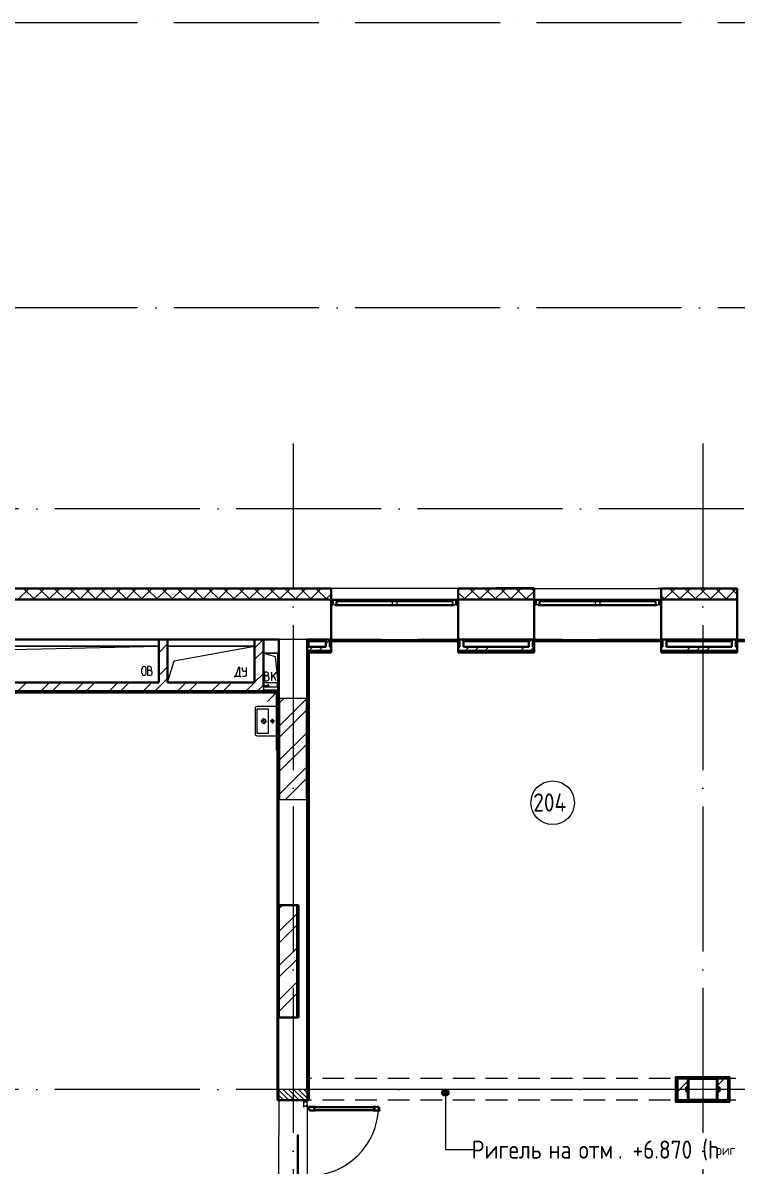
# Model space of a CAD drawing. Header units: millimetres. Extents: x -88595 to 880822, y -1054509 to -148035.
# Drawn here: x 267787 to 277638, y -275309 to -259552 of the extents above; entities that cross this region are included whole.
import ezdxf

# ---------------------------------------------------------------- set-up
doc = ezdxf.new("R2010")
doc.units = ezdxf.units.MM
for name, pattern in [('ADSK_Линия сетки', [25, 20, -2.5, 0, -2.5]), ('ADSK_Сверху', [4.5, 3, -1.5]), ('ADSK_Штриховая_ш2 п1_5', [4.5, 3, -1.5])]:
    doc.linetypes.add(name, pattern=pattern)
for name, color, linetype, lineweight in [('_ Окна', 7, 'Continuous', 30), ('Аннотация', 7, 'Continuous', 20), ('Двери', 7, 'Continuous', 9), ('Линии', 7, 'Continuous', 9), ('Марки помещений', 7, 'Continuous', 20), ('Несущие колонны', 7, 'Continuous', 18), ('Оборудование', 7, 'Continuous', 18), ('Ограждение', 7, 'Continuous', 9), ('Окна', 7, 'Continuous', 9), ('Оси', 7, 'Continuous', 9), ('Перекрытие', 7, 'Continuous', 18), ('Стены внутренние', 7, 'Continuous', 18), ('Стены наружные', 7, 'Continuous', 18), ('Стены штриховка', 7, 'Continuous', 9), ('Узлы', 7, 'Continuous', 18)]:
    doc.layers.add(name, color=color, linetype=linetype, lineweight=lineweight)
doc.layers.add('Двери открывание', color=7, linetype='Continuous', lineweight=9, true_color=0xc0c0c0)
doc.styles.add('GOST Common_2', font='GOST_Common.ttf', dxfattribs={"width": 0.9, "height": 350})
doc.styles.add('GOST Common_4', font='GOST_Common.ttf', dxfattribs={"width": 0.9, "height": 3.5})

# ---------------------------------------------------------------- blocks, each defined once
blk = doc.blocks.new('2 этаж')
at = {"layer": 'Аннотация', "lineweight": 9}
h = blk.add_hatch(color=256, dxfattribs=at)
edge = h.paths.add_edge_path()
edge.add_arc((302948, 653513), 50, 0, 360)
at = {"layer": 'Двери', "lineweight": 18, "true_color": 0xff0000}
h = blk.add_hatch(dxfattribs=at)
h.set_pattern_fill('FP_2', color=1, angle=-90, style=0, pattern_type=2)
h.set_pattern_definition([(315, (300847.5, 652781.506), (35.3553, 35.3553), [])])
h.paths.add_polyline_path([(301043, 651757), (301043, 651907), (300653, 651907), (300653, 651757), (300865, 651757)])
h.paths.add_polyline_path([(301043, 653557), (300653, 653557), (300653, 653407), (301043, 653407)])
at = {"lineweight": 18}
for p, q in [((298998, 659667), (294698, 659667)), ((294830, 659567), (298998, 659667)), ((300318, 659667), (299118, 659667)), ((299207, 659463), (300318, 659667)), ((299118, 659167), (299207, 659463)), ((300438, 659567), (300602, 659522)), ((300638, 659567), (300438, 659567)), ((300602, 659522), (300638, 659167)), ((300638, 659167), (300638, 659567)), ((298764, 659293), (298764, 659355)), ((298822, 659293), (298822, 659355)), ((298872, 659384), (298842, 659384)), ((298842, 659384), (298842, 659264)), ((298875, 659330), (298842, 659330)), ((298842, 659264), (298878, 659264)), ((298895, 659350), (298895, 659360)), ((298905, 659290), (298905, 659300)), ((300096, 659372), (300052, 659252)), ((300115, 659372), (300096, 659372)), ((300115, 659252), (300115, 659372)), ((300150, 659338), (300150, 659372)), ((300207, 659318), (300170, 659318)), ((300207, 659272), (300207, 659372)), ((300484, 659309), (300454, 659309)), ((300454, 659309), (300454, 659189)), ((300507, 659276), (300507, 659286)), ((300614, 659309), (300554, 659237)), ((300554, 659189), (300554, 659309)), ((300614, 659189), (300578, 659266)), ((300042, 659252), (300042, 659237)), ((300052, 659252), (300042, 659252)), ((300052, 659252), (300115, 659252)), ((300115, 659252), (300125, 659252)), ((300125, 659252), (300125, 659237)), ((300150, 659252), (300187, 659252)), ((300487, 659256), (300454, 659256)), ((300454, 659189), (300490, 659189)), ((300517, 659216), (300517, 659226))]:
    blk.add_line(p, q, dxfattribs=at)
for centre, radius, start, end in [((298793, 659355), 28.7, 0, 180), ((298793, 659293), 28.7, 180, 0), ((298872, 659360), 23.3, 0, 90), ((298875, 659350), 20, 270, 0), ((298875, 659300), 30, 0, 90), ((298878, 659290), 26.7, 270, 0), ((300170, 659338), 20, 180, 270), ((300187, 659272), 20, 270, 0), ((300484, 659286), 23.3, 0, 90), ((300487, 659276), 20, 270, 0), ((300487, 659226), 30, 0, 90), ((300490, 659216), 26.7, 270, 0)]:
    blk.add_arc(centre, radius, start, end, dxfattribs=at)
at = {"layer": '_ Окна'}
for p, q in [((301398, 660297), (301373, 660297)), ((301373, 660239), (301398, 660239)), ((301398, 660239), (301398, 660297)), ((303123, 660297), (303098, 660297)), ((303098, 660297), (303098, 660239)), ((303098, 660239), (303123, 660239)), ((304198, 660297), (304173, 660297)), ((304173, 660239), (304198, 660239)), ((304198, 660239), (304198, 660297)), ((305923, 660297), (305898, 660297)), ((305898, 660297), (305898, 660239)), ((305898, 660239), (305923, 660239))]:
    blk.add_line(p, q, dxfattribs=at)
at = {"layer": '_ Окна', "lineweight": 18}
for p, q in [((301457, 660297), (301398, 660297)), ((301398, 660297), (301398, 660239)), ((301398, 660239), (301436, 660239)), ((301444, 660239), (301444, 660280)), ((301444, 660280), (301456, 660280)), ((301462, 660280), (301457, 660297)), ((303038, 660297), (303034, 660280)), ((303098, 660297), (303038, 660297)), ((303040, 660280), (303052, 660280)), ((303052, 660280), (303052, 660239)), ((303060, 660239), (303098, 660239)), ((303098, 660239), (303098, 660297)), ((304257, 660297), (304198, 660297)), ((304198, 660297), (304198, 660239)), ((304198, 660239), (304236, 660239)), ((304244, 660239), (304244, 660280)), ((304244, 660280), (304256, 660280)), ((304262, 660280), (304257, 660297)), ((305838, 660297), (305834, 660280)), ((305898, 660297), (305838, 660297)), ((305840, 660280), (305852, 660280)), ((305852, 660280), (305852, 660239)), ((305860, 660239), (305898, 660239)), ((305898, 660239), (305898, 660297))]:
    blk.add_line(p, q, dxfattribs=at)
at = {"layer": 'Аннотация', "lineweight": 9}
for p, q in [((302948, 653513), (302948, 652727)), ((302948, 652727), (303333, 652727))]:
    blk.add_line(p, q, dxfattribs=at)
blk.add_circle((302948, 653513), 50, dxfattribs=at)
at = {"layer": 'Двери', "linetype": 'ADSK_Штриховая_ш2 п1_5'}
for p, q in [((300653, 653557), (300653, 653407)), ((301043, 653407), (301043, 653557)), ((300653, 653407), (301043, 653407))]:
    blk.add_line(p, q, dxfattribs=at)
at = {"layer": 'Двери'}
for p, q in [((301043, 653407), (300993, 653407)), ((300993, 653407), (300993, 653387)), ((300993, 653387), (301043, 653387)), ((301043, 653387), (300993, 653387)), ((300993, 653387), (300993, 653315)), ((300993, 653315), (301001, 653315)), ((301001, 653315), (301001, 653324)), ((301001, 653324), (301035, 653324)), ((301035, 653324), (301035, 653338)), ((301035, 653338), (301043, 653338)), ((301043, 653387), (301043, 653407)), ((301043, 653338), (301043, 653387)), ((301137, 653306), (301137, 653285)), ((301969, 653306), (301137, 653306)), ((301137, 653285), (301969, 653285)), ((301951, 653315), (301155, 653315)), ((301969, 653285), (301969, 653306)), ((301155, 653265), (301951, 653265))]:
    blk.add_line(p, q, dxfattribs=at)
at = {"layer": 'Двери', "lineweight": 30}
for p, q in [((301155, 653315), (301061, 653315)), ((301061, 653315), (301061, 653307)), ((301061, 653307), (301070, 653307)), ((301070, 653307), (301070, 653273)), ((301070, 653273), (301079, 653273)), ((301079, 653273), (301079, 653265)), ((301137, 653306), (301155, 653306)), ((301137, 653285), (301137, 653306)), ((301155, 653285), (301137, 653285)), ((301155, 653306), (301155, 653315)), ((301155, 653265), (301155, 653285)), ((302027, 653315), (301951, 653315)), ((301951, 653306), (301951, 653315)), ((301969, 653306), (301951, 653306)), ((301951, 653285), (301969, 653285)), ((301951, 653265), (301951, 653285)), ((301969, 653285), (301969, 653306)), ((302027, 653307), (302027, 653315)), ((302036, 653307), (302027, 653307)), ((302036, 653273), (302036, 653307)), ((302045, 653273), (302036, 653273)), ((302045, 653265), (302045, 653273)), ((301079, 653265), (301155, 653265)), ((301951, 653265), (302045, 653265))]:
    blk.add_line(p, q, dxfattribs=at)
at = {"layer": 'Двери открывание'}
blk.add_arc((301061, 653333), 966, 270, 358.9323, dxfattribs=at)
at = {"layer": 'Линии', "linetype": 'ADSK_Сверху', "ltscale": 100}
for p, q in [((311903, 653707), (301038, 653707)), ((311903, 653407), (301038, 653407))]:
    blk.add_line(p, q, dxfattribs=at)
at = {"layer": 'Марки помещений'}
blk.add_circle((304428, 657508), 300, dxfattribs=at)
at = {"layer": 'Несущие колонны', "lineweight": 40}
for p, q in [((306298, 653407), (306298, 653707)), ((306298, 653707), (306698, 653707)), ((306698, 653707), (306298, 653707)), ((306298, 653707), (306298, 653407)), ((306698, 653707), (306698, 653407)), ((306698, 653407), (306698, 653707)), ((306698, 653407), (306298, 653407)), ((306298, 653407), (306698, 653407))]:
    blk.add_line(p, q, dxfattribs=at)
at = {"layer": 'Оборудование'}
for p, q in [((300453, 659117), (300453, 659112)), ((300499, 659117), (300453, 659117)), ((300453, 659112), (300499, 659112)), ((300494, 659117), (300494, 659102)), ((300514, 659117), (300494, 659117)), ((300498, 659119), (300496, 659117)), ((300498, 659137), (300498, 659119)), ((300510, 659137), (300498, 659137)), ((300510, 659119), (300498, 659119)), ((300517, 659117), (300509, 659117)), ((300509, 659112), (300517, 659112)), ((300510, 659119), (300510, 659137)), ((300512, 659117), (300510, 659119)), ((300514, 659102), (300514, 659117)), ((300517, 659112), (300517, 659117)), ((300438, 659102), (300438, 659065)), ((300638, 659102), (300438, 659102)), ((300438, 659064), (300637, 659064)), ((300445, 659064), (300445, 659054)), ((300445, 659054), (300630, 659054)), ((300457, 659052), (300457, 659047)), ((300457, 659047), (300619, 659047)), ((300466, 659053), (300466, 659054)), ((300466, 659053), (300466, 659054)), ((300466, 659047), (300466, 659045)), ((300466, 659045), (300470, 659045)), ((300530, 659045), (300470, 659045)), ((300638, 659047), (300496, 658905)), ((300530, 659045), (300534, 659045)), ((300534, 659045), (300534, 659047)), ((300610, 659054), (300610, 659053)), ((300610, 659053), (300610, 659054)), ((300619, 659047), (300619, 659052)), ((300631, 659054), (300631, 659064)), ((300638, 659065), (300638, 659102))]:
    blk.add_line(p, q, dxfattribs=at)
for points, knots in [([(300438, 659065), (300438, 659065), (300438, 659065), (300438, 659065), (300438, 659065), (300438, 659064), (300438, 659064), (300438, 659064), (300438, 659064), (300438, 659064)], [0, 0, 0, 0, 0.166667, 0.333333, 0.458333, 0.583333, 0.708333, 0.833333, 1, 1, 1, 1]), ([(300445, 659054), (300445, 659054), (300445, 659054), (300445, 659054), (300445, 659054), (300445, 659054), (300445, 659054), (300445, 659054), (300445, 659054), (300445, 659054), (300445, 659054)], [0, 0, 0, 0, 0.166667, 0.333333, 0.458333, 0.583333, 0.666667, 0.75, 0.833333, 1, 1, 1, 1]), ([(300455, 659054), (300455, 659054), (300455, 659053), (300456, 659053), (300456, 659053), (300456, 659053), (300456, 659053), (300456, 659053), (300456, 659053), (300456, 659053), (300456, 659052), (300457, 659052), (300457, 659052)], [0, 0, 0, 0, 0.166667, 0.25, 0.333333, 0.416667, 0.5, 0.583333, 0.666667, 0.75, 0.833333, 1, 1, 1, 1]), ([(300619, 659052), (300619, 659052), (300619, 659052), (300619, 659053), (300619, 659053), (300619, 659053), (300619, 659053), (300619, 659053), (300619, 659053), (300619, 659053), (300620, 659053), (300620, 659054), (300620, 659054)], [-1, -1, -1, -1, -0.833333, -0.75, -0.666667, -0.583333, -0.5, -0.416667, -0.333333, -0.25, -0.166667, 0, 0, 0, 0]), ([(300630, 659054), (300630, 659054), (300630, 659054), (300630, 659054), (300630, 659054), (300630, 659054), (300630, 659054), (300630, 659054), (300630, 659054), (300631, 659054), (300631, 659054)], [-1, -1, -1, -1, -0.833333, -0.75, -0.666667, -0.583333, -0.458333, -0.333333, -0.166667, 0, 0, 0, 0]), ([(300637, 659064), (300637, 659064), (300637, 659064), (300637, 659064), (300637, 659064), (300637, 659065), (300637, 659065), (300637, 659065), (300638, 659065), (300638, 659065)], [-1, -1, -1, -1, -0.833333, -0.75, -0.583333, -0.458333, -0.333333, -0.166667, 0, 0, 0, 0])]:
    blk.add_open_spline(points, degree=3, knots=knots, dxfattribs=at)
at = {"layer": 'Ограждение'}
for p, q in [((301058, 659742), (301068, 659732)), ((301058, 659742), (301058, 659657)), ((301068, 659732), (301298, 659732)), ((301068, 659657), (301068, 659732)), ((301068, 653557), (301068, 659577)), ((301373, 659732), (303123, 659732)), ((303198, 659732), (304098, 659732)), ((304173, 659732), (305923, 659732)), ((305998, 659732), (306898, 659732)), ((306973, 659732), (308723, 659732)), ((294898, 659022), (300623, 659022)), ((300628, 658232), (300628, 653407)), ((306128, 653727), (306123, 653732)), ((306123, 653732), (306123, 653382)), ((306873, 653732), (306123, 653732)), ((306873, 653732), (306868, 653727)), ((306873, 653382), (306873, 653732)), ((301068, 653557), (301063, 653557)), ((301063, 653557), (301068, 653557)), ((301068, 653407), (301068, 653557)), ((300633, 653407), (300628, 653407)), ((301068, 653407), (301063, 653407)), ((306128, 653387), (306123, 653382)), ((306123, 653382), (306873, 653382)), ((306868, 653387), (306873, 653382))]:
    blk.add_line(p, q, dxfattribs=at)
at = {"layer": 'Окна'}
for p, q in [((301436, 660239), (302233, 660239)), ((301436, 660222), (301436, 660239)), ((302233, 660222), (301436, 660222)), ((301456, 660280), (302213, 660280)), ((301456, 660239), (301456, 660280)), ((303038, 660297), (301457, 660297)), ((302213, 660280), (302283, 660280)), ((302213, 660280), (302213, 660239)), ((302233, 660239), (302263, 660239)), ((302233, 660239), (302233, 660222)), ((302263, 660222), (302233, 660222)), ((302263, 660239), (303060, 660239)), ((302263, 660222), (302263, 660239)), ((303060, 660222), (302263, 660222)), ((302283, 660280), (303040, 660280)), ((302283, 660239), (302283, 660280)), ((303040, 660280), (303040, 660239)), ((303060, 660239), (303060, 660222)), ((304236, 660239), (305033, 660239)), ((304236, 660222), (304236, 660239)), ((305033, 660222), (304236, 660222)), ((304256, 660280), (305013, 660280)), ((304256, 660239), (304256, 660280)), ((305838, 660297), (304257, 660297)), ((305013, 660280), (305083, 660280)), ((305013, 660280), (305013, 660239)), ((305033, 660239), (305063, 660239)), ((305033, 660239), (305033, 660222)), ((305063, 660222), (305033, 660222)), ((305063, 660239), (305860, 660239)), ((305063, 660222), (305063, 660239)), ((305860, 660222), (305063, 660222)), ((305083, 660280), (305840, 660280)), ((305083, 660239), (305083, 660280)), ((305840, 660280), (305840, 660239)), ((305860, 660239), (305860, 660222))]:
    blk.add_line(p, q, dxfattribs=at)
at = {"layer": 'Оси', "linetype": 'ADSK_Линия сетки', "ltscale": 100}
for p, q in [((333705, 668257), (287625, 668257)), ((333705, 664327), (287587, 664327)), ((300848, 662457), (300848, 631330)), ((306498, 662457), (306498, 631330)), ((364565, 661557), (287587, 661557)), ((364565, 659757), (287587, 659757)), ((364565, 653557), (287587, 653557))]:
    blk.add_line(p, q, dxfattribs=at)
at = {"layer": 'Перекрытие', "color": 49, "ltscale": 100, "true_color": 0x464646}
for p, q in [((294698, 659667), (298998, 659667)), ((299118, 659667), (300318, 659667)), ((300438, 659567), (300638, 659567)), ((300638, 659567), (300638, 659167)), ((306123, 653557), (301068, 653557)), ((308753, 653557), (306873, 653557))]:
    blk.add_line(p, q, dxfattribs=at)
at = {"layer": 'Стены внутренние', "lineweight": 30}
for p, q in [((301373, 660459), (293996, 660459)), ((301373, 660307), (301373, 660459)), ((303648, 660459), (303123, 660459)), ((303123, 660459), (303123, 660307)), ((304173, 660307), (304173, 660459)), ((306973, 660459), (305923, 660459)), ((305923, 660459), (305923, 660307)), ((306973, 660307), (306973, 660459)), ((301373, 660307), (294148, 660307)), ((294148, 660307), (301373, 660307)), ((301373, 659757), (301373, 660307)), ((304173, 660307), (303123, 660307)), ((303123, 660307), (303123, 659757)), ((303123, 660307), (304173, 660307)), ((304173, 659757), (304173, 660307)), ((306973, 660307), (305923, 660307)), ((305923, 660307), (305923, 659757)), ((305923, 660307), (306973, 660307)), ((306973, 659757), (306973, 660307)), ((294698, 659757), (298998, 659757)), ((299118, 659757), (300318, 659757)), ((300438, 659757), (300653, 659757)), ((300653, 659757), (300653, 659167)), ((301043, 659757), (301298, 659757)), ((301043, 659657), (301043, 659757)), ((303198, 659757), (304098, 659757)), ((305998, 659757), (306898, 659757)), ((300653, 658947), (300658, 658947)), ((301038, 658947), (301043, 658947)), ((300658, 657547), (300653, 657547)), ((301043, 657547), (301038, 657547)), ((300653, 656097), (300923, 656097)), ((300923, 656097), (300923, 654547)), ((300923, 654547), (300653, 654547)), ((300653, 653407), (301043, 653407))]:
    blk.add_line(p, q, dxfattribs=at)
at = {"layer": 'Стены внутренние', "linetype": 'Continuous', "lineweight": 9}
for p, q in [((297052, 660307), (297202, 660457)), ((297285, 660307), (297135, 660457)), ((297264, 660307), (297414, 660457)), ((297497, 660307), (297347, 660457)), ((297476, 660307), (297626, 660457)), ((297709, 660307), (297559, 660457)), ((297667, 660457), (297667, 660457)), ((297688, 660307), (297838, 660457)), ((297921, 660307), (297771, 660457)), ((297900, 660307), (298050, 660457)), ((298134, 660307), (297984, 660457)), ((298112, 660307), (298262, 660457)), ((298346, 660307), (298196, 660457)), ((298324, 660307), (298474, 660457)), ((298337, 660457), (298336, 660459)), ((298558, 660307), (298408, 660457)), ((298536, 660307), (298686, 660457)), ((298770, 660307), (298620, 660457)), ((298749, 660307), (298899, 660457)), ((298982, 660307), (298832, 660457)), ((298961, 660307), (299111, 660457)), ((299194, 660307), (299044, 660457)), ((299173, 660307), (299323, 660457)), ((299406, 660307), (299256, 660457)), ((299385, 660307), (299535, 660457)), ((299428, 660459), (299427, 660458)), ((299618, 660307), (299468, 660457)), ((299597, 660307), (299747, 660457)), ((299662, 660459), (299661, 660457)), ((299831, 660307), (299681, 660457)), ((299745, 660457), (299744, 660459)), ((299809, 660307), (299959, 660457)), ((300043, 660307), (299893, 660457)), ((300021, 660307), (300171, 660457)), ((300255, 660307), (300105, 660457)), ((300233, 660307), (300383, 660457)), ((300467, 660307), (300317, 660457)), ((300446, 660307), (300596, 660457)), ((300483, 660459), (300482, 660457)), ((300679, 660307), (300529, 660457)), ((300658, 660307), (300808, 660457)), ((300891, 660307), (300741, 660457)), ((300870, 660307), (301020, 660457)), ((301103, 660307), (300953, 660457)), ((301082, 660307), (301232, 660457)), ((301153, 660457), (301152, 660459)), ((301316, 660307), (301166, 660457)), ((301294, 660307), (301371, 660383)), ((303125, 660440), (303141, 660457)), ((303225, 660307), (303125, 660407)), ((303203, 660307), (303353, 660457)), ((303437, 660307), (303287, 660457)), ((303299, 660459), (303298, 660457)), ((303415, 660307), (303565, 660457)), ((303649, 660307), (303499, 660457)), ((303534, 660459), (303532, 660457)), ((303617, 660457), (303616, 660459)), ((303628, 660307), (303778, 660457)), ((303861, 660307), (303711, 660457)), ((303840, 660307), (303990, 660457)), ((304073, 660307), (303923, 660457)), ((304052, 660307), (304171, 660425)), ((304171, 660421), (304135, 660457)), ((305982, 660307), (305923, 660366)), ((305961, 660307), (306111, 660457)), ((306195, 660307), (306045, 660457)), ((306173, 660307), (306323, 660457)), ((306407, 660307), (306257, 660457)), ((306349, 660459), (306348, 660457)), ((306385, 660307), (306535, 660457)), ((306432, 660457), (306431, 660459)), ((306619, 660307), (306469, 660457)), ((306597, 660307), (306747, 660457)), ((306831, 660307), (306681, 660457)), ((306810, 660307), (306960, 660457)), ((306973, 660377), (306893, 660457))]:
    blk.add_line(p, q, dxfattribs=at)
at = {"layer": 'Стены внутренние'}
for p, q in [((304173, 660459), (305923, 660459)), ((303123, 660307), (301373, 660307)), ((305923, 660307), (304173, 660307)), ((300653, 659047), (300653, 659032)), ((300658, 658947), (301038, 658947)), ((300653, 657547), (300653, 656097)), ((301038, 657547), (300658, 657547)), ((301043, 653407), (301043, 653557)), ((300653, 653407), (300653, 652927)), ((301043, 653338), (301043, 651976)), ((300923, 652927), (300903, 652927)), ((300923, 651907), (300923, 652927))]:
    blk.add_line(p, q, dxfattribs=at)
at = {"layer": 'Стены наружные'}
for p, q in [((300848, 660464), (303648, 660464)), ((300848, 660459), (300848, 660464)), ((301373, 660464), (301373, 660459)), ((303123, 660459), (301373, 660459)), ((303123, 660459), (303123, 660464)), ((305873, 660464), (306423, 660464)), ((305873, 660459), (305873, 660464)), ((306423, 660459), (306423, 660464)), ((301050, 659757), (301050, 659742)), ((301298, 659742), (301050, 659742)), ((301373, 659757), (303123, 659757)), ((303123, 659742), (301373, 659742)), ((304098, 659742), (303198, 659742)), ((304173, 659757), (305923, 659757)), ((305923, 659742), (304173, 659742)), ((306898, 659742), (305998, 659742)), ((306973, 659757), (308723, 659757)), ((308723, 659742), (306973, 659742)), ((300438, 659167), (300638, 659167)), ((300653, 653407), (300653, 654547)), ((300653, 651907), (300653, 652927)), ((300903, 652927), (300903, 651907))]:
    blk.add_line(p, q, dxfattribs=at)
at = {"layer": 'Стены наружные', "lineweight": 30}
for p, q in [((304173, 660464), (303648, 660464)), ((303648, 660464), (303648, 660459)), ((303648, 660459), (304173, 660459)), ((304173, 660459), (304173, 660464)), ((298998, 659757), (298998, 659167)), ((299118, 659757), (298998, 659757)), ((299118, 659167), (299118, 659757)), ((300318, 659757), (300318, 659167)), ((300438, 659757), (300318, 659757)), ((300438, 659102), (300438, 659757)), ((301298, 659757), (301298, 659657)), ((301373, 659757), (301298, 659757)), ((301373, 659577), (301373, 659757)), ((303123, 659757), (303123, 659577)), ((303198, 659757), (303123, 659757)), ((303198, 659657), (303198, 659757)), ((304098, 659757), (304098, 659657)), ((304173, 659757), (304098, 659757)), ((304173, 659577), (304173, 659757)), ((305923, 659757), (305923, 659577)), ((305998, 659757), (305923, 659757)), ((305998, 659657), (305998, 659757)), ((306898, 659757), (306898, 659657)), ((306973, 659757), (306898, 659757)), ((306973, 659577), (306973, 659757)), ((301043, 659657), (301043, 653557)), ((301298, 659657), (301043, 659657)), ((301058, 653557), (301058, 659577)), ((301373, 659577), (301058, 659577)), ((301063, 653407), (301063, 659577)), ((303123, 659577), (304173, 659577)), ((304098, 659657), (303198, 659657)), ((305923, 659577), (306973, 659577)), ((306898, 659657), (305998, 659657)), ((298998, 659167), (294698, 659167)), ((300318, 659167), (299118, 659167)), ((300653, 659167), (300638, 659167)), ((300638, 659167), (300638, 659102)), ((300653, 659047), (300653, 659167)), ((300457, 659047), (294873, 659047)), ((294883, 659027), (300623, 659027)), ((300438, 659047), (300438, 659065)), ((300653, 659047), (300619, 659047)), ((300623, 659027), (300623, 658232)), ((300638, 659065), (300638, 659047)), ((300653, 657547), (300653, 659032)), ((300658, 658947), (300658, 657547)), ((301038, 657547), (301038, 658947)), ((300623, 658232), (300633, 658232)), ((300633, 658232), (300633, 653407)), ((300653, 656097), (300653, 654547)), ((300903, 654547), (300903, 656097)), ((306868, 653727), (306128, 653727)), ((306128, 653727), (306128, 653387)), ((306863, 653722), (306133, 653722)), ((306133, 653722), (306133, 653392)), ((306148, 653707), (306298, 653707)), ((306148, 653407), (306148, 653707)), ((306698, 653707), (306848, 653707)), ((306848, 653407), (306848, 653707)), ((306863, 653392), (306863, 653722)), ((306868, 653387), (306868, 653727)), ((306268, 653587), (306298, 653587)), ((306268, 653527), (306268, 653587)), ((306298, 653527), (306268, 653527)), ((306698, 653587), (306728, 653587)), ((306728, 653527), (306698, 653527)), ((306728, 653587), (306728, 653527)), ((300633, 653407), (300653, 653407)), ((301043, 653407), (301063, 653407)), ((306128, 653387), (306868, 653387)), ((306133, 653392), (306863, 653392)), ((306298, 653407), (306148, 653407)), ((306848, 653407), (306698, 653407))]:
    blk.add_line(p, q, dxfattribs=at)
at = {"layer": 'Стены наружные', "linetype": 'Continuous', "lineweight": 9}
for p, q in [((298998, 659733), (299021, 659757)), ((300318, 659639), (300435, 659757)), ((301298, 659698), (301348, 659748)), ((301348, 659723), (301360, 659736)), ((301360, 659736), (301373, 659748)), ((304098, 659715), (304139, 659757)), ((298998, 659576), (299118, 659696)), ((300318, 659482), (300438, 659602)), ((301058, 659575), (301059, 659577)), ((301071, 659607), (301121, 659657)), ((301201, 659577), (301206, 659582)), ((301206, 659607), (301256, 659657)), ((301206, 659582), (301218, 659594)), ((301218, 659594), (301231, 659607)), ((303123, 659589), (303127, 659594)), ((303127, 659594), (303140, 659607)), ((303226, 659607), (303276, 659657)), ((303322, 659577), (303327, 659582)), ((303327, 659582), (303339, 659594)), ((303339, 659594), (303352, 659607)), ((303361, 659607), (303411, 659657)), ((303496, 659607), (303546, 659657)), ((303539, 659582), (303551, 659594)), ((303551, 659594), (303564, 659607)), ((303746, 659577), (303751, 659582)), ((303751, 659582), (303764, 659594)), ((303764, 659594), (303776, 659607)), ((303963, 659582), (303976, 659594)), ((303976, 659594), (303988, 659607)), ((303989, 659607), (304039, 659657)), ((304124, 659607), (304173, 659655)), ((304170, 659577), (304173, 659579)), ((305947, 659657), (305948, 659657)), ((306085, 659582), (306097, 659594)), ((306097, 659594), (306110, 659607)), ((306279, 659607), (306329, 659657)), ((306292, 659577), (306297, 659582)), ((306297, 659582), (306309, 659594)), ((306309, 659594), (306322, 659607)), ((306414, 659607), (306464, 659657)), ((306509, 659582), (306521, 659594)), ((306521, 659594), (306534, 659607)), ((306549, 659607), (306599, 659657)), ((306716, 659577), (306721, 659582)), ((306721, 659582), (306733, 659594)), ((306733, 659594), (306746, 659607)), ((306933, 659582), (306946, 659594)), ((306946, 659594), (306958, 659607)), ((301058, 659504), (301063, 659509)), ((301058, 659433), (301063, 659438)), ((298998, 659262), (299118, 659382)), ((300318, 659168), (300438, 659288)), ((301058, 659363), (301063, 659368)), ((301058, 659292), (301063, 659297)), ((297053, 659047), (297173, 659167)), ((297368, 659047), (297488, 659167)), ((297525, 659047), (297645, 659167)), ((297839, 659047), (297959, 659167)), ((297996, 659047), (298116, 659167)), ((298311, 659047), (298431, 659167)), ((298468, 659047), (298588, 659167)), ((298782, 659047), (298902, 659167)), ((298939, 659047), (299059, 659167)), ((299059, 659167), (299118, 659225)), ((299254, 659047), (299374, 659167)), ((299411, 659047), (299531, 659167)), ((299725, 659047), (299845, 659167)), ((299882, 659047), (300002, 659167)), ((300196, 659047), (300316, 659167)), ((300354, 659047), (300438, 659130)), ((301058, 659221), (301063, 659226)), ((301058, 659151), (301063, 659156)), ((297186, 659027), (297191, 659032)), ((297256, 659027), (297261, 659032)), ((297261, 659032), (297276, 659047)), ((297327, 659027), (297332, 659032)), ((297398, 659027), (297403, 659032)), ((297469, 659027), (297474, 659032)), ((297539, 659027), (297544, 659032)), ((297610, 659027), (297615, 659032)), ((297681, 659027), (297686, 659032)), ((297686, 659032), (297701, 659047)), ((297751, 659027), (297756, 659032)), ((297822, 659027), (297827, 659032)), ((297893, 659027), (297898, 659032)), ((297964, 659027), (297969, 659032)), ((298034, 659027), (298039, 659032)), ((298105, 659027), (298110, 659032)), ((298110, 659032), (298125, 659047)), ((298176, 659027), (298181, 659032)), ((298246, 659027), (298251, 659032)), ((298317, 659027), (298322, 659032)), ((298388, 659027), (298393, 659032)), ((298459, 659027), (298464, 659032)), ((298529, 659027), (298534, 659032)), ((298534, 659032), (298549, 659047)), ((298600, 659027), (298605, 659032)), ((298671, 659027), (298676, 659032)), ((298741, 659027), (298746, 659032)), ((298812, 659027), (298817, 659032)), ((298883, 659027), (298888, 659032)), ((298953, 659027), (298958, 659032)), ((298958, 659032), (298973, 659047)), ((299024, 659027), (299029, 659032)), ((299095, 659027), (299100, 659032)), ((299166, 659027), (299171, 659032)), ((299236, 659027), (299241, 659032)), ((299307, 659027), (299312, 659032)), ((299378, 659027), (299383, 659032)), ((299383, 659032), (299398, 659047)), ((299448, 659027), (299453, 659032)), ((299519, 659027), (299524, 659032)), ((299590, 659027), (299595, 659032)), ((299661, 659027), (299666, 659032)), ((299731, 659027), (299736, 659032)), ((299802, 659027), (299807, 659032)), ((299807, 659032), (299822, 659047)), ((299873, 659027), (299878, 659032)), ((299943, 659027), (299948, 659032)), ((300014, 659027), (300019, 659032)), ((300085, 659027), (300090, 659032)), ((300156, 659027), (300161, 659032)), ((300226, 659027), (300231, 659032)), ((300231, 659032), (300246, 659047)), ((300297, 659027), (300302, 659032)), ((300368, 659027), (300373, 659032)), ((300438, 659027), (300443, 659032)), ((300509, 659027), (300514, 659032)), ((300580, 659027), (300585, 659032)), ((300623, 658998), (300653, 659028)), ((300658, 658879), (300725, 658947)), ((300658, 658565), (301038, 658945)), ((301058, 659080), (301063, 659085)), ((301058, 659009), (301063, 659014)), ((300658, 658407), (301038, 658787)), ((301058, 658938), (301063, 658943)), ((301058, 658868), (301063, 658873)), ((301058, 658797), (301063, 658802)), ((301058, 658726), (301063, 658731)), ((301058, 658656), (301063, 658661)), ((300623, 658574), (300653, 658604)), ((300658, 658093), (301038, 658473)), ((301058, 658585), (301063, 658590)), ((301058, 658514), (301063, 658519)), ((300658, 657936), (301038, 658316)), ((301058, 658444), (301063, 658449)), ((301058, 658373), (301063, 658378)), ((300633, 658231), (300634, 658232)), ((300633, 658160), (300638, 658165)), ((300638, 658165), (300653, 658180)), ((301058, 658302), (301063, 658307)), ((301058, 658231), (301063, 658236)), ((301058, 658161), (301063, 658166)), ((300633, 658089), (300638, 658094)), ((300633, 658019), (300638, 658024)), ((300658, 657622), (301038, 658002)), ((301058, 658090), (301063, 658095)), ((301058, 658019), (301063, 658024)), ((300633, 657948), (300638, 657953)), ((300633, 657877), (300638, 657882)), ((300739, 657547), (301038, 657845)), ((301058, 657949), (301063, 657954)), ((301058, 657878), (301063, 657883)), ((300633, 657806), (300638, 657811)), ((300633, 657736), (300638, 657741)), ((300638, 657741), (300653, 657756)), ((301058, 657807), (301063, 657812)), ((301058, 657736), (301063, 657741)), ((300633, 657665), (300638, 657670)), ((300633, 657594), (300638, 657599)), ((300633, 657524), (300638, 657529)), ((301058, 657666), (301063, 657671)), ((301058, 657595), (301063, 657600)), ((301058, 657524), (301063, 657529)), ((300633, 657453), (300638, 657458)), ((300633, 657382), (300638, 657387)), ((301058, 657454), (301063, 657459)), ((301058, 657383), (301063, 657388)), ((300633, 657311), (300638, 657316)), ((300633, 657241), (300638, 657246)), ((300638, 657316), (300653, 657331)), ((301058, 657312), (301063, 657317)), ((301058, 657241), (301063, 657246)), ((300633, 657170), (300638, 657175)), ((300633, 657099), (300638, 657104)), ((301058, 657171), (301063, 657176)), ((301058, 657100), (301063, 657105)), ((300633, 657029), (300638, 657034)), ((300633, 656958), (300638, 656963)), ((300638, 656892), (300653, 656907)), ((301058, 657029), (301063, 657034)), ((301058, 656959), (301063, 656964)), ((300633, 656887), (300638, 656892)), ((300633, 656816), (300638, 656821)), ((300633, 656746), (300638, 656751)), ((301058, 656888), (301063, 656893)), ((301058, 656817), (301063, 656822)), ((301058, 656746), (301063, 656751)), ((300633, 656675), (300638, 656680)), ((300633, 656604), (300638, 656609)), ((301058, 656676), (301063, 656681)), ((301058, 656605), (301063, 656610)), ((300633, 656534), (300638, 656539)), ((300633, 656463), (300638, 656468)), ((300638, 656468), (300653, 656483)), ((301058, 656534), (301063, 656539)), ((301058, 656464), (301063, 656469)), ((300633, 656392), (300638, 656397)), ((300633, 656321), (300638, 656326)), ((301058, 656393), (301063, 656398)), ((301058, 656322), (301063, 656327)), ((300633, 656251), (300638, 656256)), ((300633, 656180), (300638, 656185)), ((300633, 656109), (300638, 656114)), ((301058, 656251), (301063, 656256)), ((301058, 656181), (301063, 656186)), ((301058, 656110), (301063, 656115)), ((300633, 656039), (300638, 656044)), ((300633, 655968), (300638, 655973)), ((300638, 656044), (300653, 656059)), ((300653, 656045), (300704, 656097)), ((300653, 655731), (300903, 655981)), ((301058, 656039), (301063, 656044)), ((301058, 655969), (301063, 655974)), ((300633, 655897), (300638, 655902)), ((300633, 655826), (300638, 655831)), ((300653, 655574), (300903, 655824)), ((301058, 655898), (301063, 655903)), ((301058, 655827), (301063, 655832)), ((300633, 655756), (300638, 655761)), ((300633, 655685), (300638, 655690)), ((301058, 655757), (301063, 655762)), ((301058, 655686), (301063, 655691)), ((300633, 655614), (300638, 655619)), ((300633, 655544), (300638, 655549)), ((300638, 655619), (300653, 655634)), ((300653, 655259), (300903, 655509)), ((301058, 655615), (301063, 655620)), ((301058, 655544), (301063, 655549)), ((301058, 655474), (301063, 655479)), ((300633, 655473), (300638, 655478)), ((300633, 655402), (300638, 655407)), ((300633, 655332), (300638, 655337)), ((300653, 655102), (300903, 655352)), ((301058, 655403), (301063, 655408)), ((301058, 655332), (301063, 655337)), ((300633, 655261), (300638, 655266)), ((300633, 655190), (300638, 655195)), ((300638, 655195), (300653, 655210)), ((301058, 655262), (301063, 655267)), ((301058, 655191), (301063, 655196)), ((300633, 655119), (300638, 655124)), ((300633, 655049), (300638, 655054)), ((300653, 654788), (300903, 655038)), ((301058, 655120), (301063, 655125)), ((301058, 655049), (301063, 655054)), ((300633, 654978), (300638, 654983)), ((300633, 654907), (300638, 654912)), ((300653, 654631), (300903, 654881)), ((301058, 654979), (301063, 654984)), ((301058, 654908), (301063, 654913)), ((300633, 654837), (300638, 654842)), ((300633, 654766), (300638, 654771)), ((300633, 654695), (300638, 654700)), ((300638, 654771), (300653, 654786)), ((301058, 654837), (301063, 654842)), ((301058, 654767), (301063, 654772)), ((301058, 654696), (301063, 654701)), ((300633, 654624), (300638, 654629)), ((300633, 654554), (300638, 654559)), ((300883, 654547), (300903, 654566)), ((301058, 654625), (301063, 654630)), ((301058, 654554), (301063, 654559)), ((300633, 654483), (300638, 654488)), ((300633, 654412), (300638, 654417)), ((301058, 654484), (301063, 654489)), ((301058, 654413), (301063, 654418)), ((300633, 654342), (300638, 654347)), ((300633, 654271), (300638, 654276)), ((300638, 654347), (300653, 654362)), ((301058, 654342), (301063, 654347)), ((301058, 654272), (301063, 654277)), ((300633, 654200), (300638, 654205)), ((300633, 654129), (300638, 654134)), ((300633, 654059), (300638, 654064)), ((301058, 654201), (301063, 654206)), ((301058, 654130), (301063, 654135)), ((301058, 654059), (301063, 654064)), ((300633, 653988), (300638, 653993)), ((300633, 653917), (300638, 653922)), ((300638, 653922), (300653, 653937)), ((301058, 653989), (301063, 653994)), ((301058, 653918), (301063, 653923)), ((300633, 653847), (300638, 653852)), ((300633, 653776), (300638, 653781)), ((301058, 653847), (301063, 653852)), ((301058, 653777), (301063, 653782)), ((300633, 653705), (300638, 653710)), ((300633, 653634), (300638, 653639)), ((301058, 653706), (301063, 653711)), ((301058, 653635), (301063, 653640)), ((306128, 653685), (306133, 653690)), ((306128, 653614), (306133, 653619)), ((306148, 653682), (306172, 653707)), ((306164, 653722), (306169, 653727)), ((306209, 653587), (306298, 653675)), ((306235, 653722), (306240, 653727)), ((306306, 653722), (306311, 653727)), ((306361, 653707), (306376, 653722)), ((306376, 653722), (306381, 653727)), ((306447, 653722), (306452, 653727)), ((306518, 653722), (306523, 653727)), ((306589, 653722), (306594, 653727)), ((306659, 653722), (306664, 653727)), ((306698, 653604), (306800, 653707)), ((306730, 653722), (306735, 653727)), ((306786, 653707), (306801, 653722)), ((306801, 653722), (306806, 653727)), ((306863, 653713), (306868, 653718)), ((306863, 653642), (306868, 653647)), ((300633, 653564), (300638, 653569)), ((300633, 653493), (300638, 653498)), ((300638, 653498), (300653, 653513)), ((301043, 653479), (301058, 653494)), ((301058, 653564), (301063, 653569)), ((301058, 653494), (301063, 653499)), ((306128, 653543), (306133, 653548)), ((306128, 653473), (306133, 653478)), ((306133, 653478), (306148, 653493)), ((306148, 653525), (306209, 653587)), ((306814, 653407), (306848, 653440)), ((306863, 653571), (306868, 653576)), ((306863, 653500), (306868, 653505)), ((306863, 653430), (306868, 653435)), ((300633, 653422), (300638, 653427)), ((301058, 653423), (301063, 653428)), ((306128, 653402), (306133, 653407)), ((306183, 653387), (306188, 653392)), ((306254, 653387), (306259, 653392)), ((306324, 653387), (306329, 653392)), ((306395, 653387), (306400, 653392)), ((306466, 653387), (306471, 653392)), ((306471, 653392), (306486, 653407)), ((306536, 653387), (306541, 653392)), ((306607, 653387), (306612, 653392)), ((306678, 653387), (306683, 653392)), ((306749, 653387), (306754, 653392)), ((306819, 653387), (306824, 653392))]:
    blk.add_line(p, q, dxfattribs=at)
at = {"layer": 'Стены штриховка'}
for p, q in [((301371, 660457), (293996, 660457)), ((301371, 660383), (301371, 660457)), ((301371, 660383), (301373, 660383)), ((303123, 660383), (303125, 660383)), ((304171, 660457), (303125, 660457)), ((303125, 660457), (303125, 660383)), ((304171, 660383), (304171, 660457)), ((304171, 660383), (304173, 660383)), ((305923, 660383), (305925, 660383)), ((306971, 660457), (305925, 660457)), ((305925, 660457), (305925, 660383)), ((306971, 660383), (306971, 660457)), ((306971, 660383), (306973, 660383)), ((301348, 659657), (301348, 659757)), ((301360, 659657), (301360, 659757)), ((303135, 659757), (303135, 659657)), ((303148, 659757), (303148, 659657)), ((304148, 659657), (304148, 659757)), ((304160, 659657), (304160, 659757)), ((305935, 659757), (305935, 659657)), ((305948, 659757), (305948, 659657)), ((306948, 659657), (306948, 659757)), ((306960, 659657), (306960, 659757)), ((301373, 659607), (301043, 659607)), ((301373, 659594), (301043, 659594)), ((301043, 659582), (301373, 659582)), ((301058, 659577), (301043, 659577)), ((301348, 659657), (301373, 659657)), ((303123, 659657), (303148, 659657)), ((304173, 659607), (303123, 659607)), ((304173, 659594), (303123, 659594)), ((304173, 659582), (303123, 659582)), ((304148, 659657), (304173, 659657)), ((305923, 659657), (305948, 659657)), ((306973, 659607), (305923, 659607)), ((306973, 659594), (305923, 659594)), ((306973, 659582), (305923, 659582)), ((306948, 659657), (306973, 659657)), ((294883, 659032), (300653, 659032)), ((300623, 659027), (300623, 659032)), ((300653, 658232), (300633, 658232)), ((300638, 658232), (300638, 653407)), ((301058, 653557), (301043, 653557)), ((301058, 653407), (301058, 653557))]:
    blk.add_line(p, q, dxfattribs=at)
at = {"layer": 'Узлы', "lineweight": 9}
for p, q in [((300323, 658802), (300323, 658632)), ((300623, 658832), (300353, 658832)), ((300323, 658632), (300323, 658462)), ((300443, 658632), (300403, 658632)), ((300443, 658632), (300443, 658672)), ((300443, 658632), (300443, 658592)), ((300443, 658632), (300483, 658632)), ((300563, 658632), (300533, 658632)), ((300563, 658632), (300563, 658662)), ((300563, 658632), (300563, 658602)), ((300563, 658632), (300593, 658632)), ((300353, 658432), (300623, 658432))]:
    blk.add_line(p, q, dxfattribs=at)
at = {"layer": 'Узлы'}
for p, q in [((300353, 658462), (300353, 658802)), ((300353, 658802), (300503, 658802)), ((300503, 658802), (300503, 658462)), ((300503, 658462), (300353, 658462))]:
    blk.add_line(p, q, dxfattribs=at)
for centre, start, end in [((300353, 658802), 90, 180), ((300353, 658462), 180, 270)]:
    blk.add_arc(centre, 30, start, end, dxfattribs=at)
at = {"layer": 'Узлы', "lineweight": 9}
for centre, radius, start, end in [((300443, 658632), 30, 90, 180), ((300443, 658632), 30, 180, 270), ((300443, 658632), 30, 0, 90.0077), ((300443, 658632), 30, 270, 0), ((300563, 658632), 20, 90, 180), ((300563, 658632), 20, 180, 270), ((300563, 658632), 20, 0, 90.0116), ((300563, 658632), 20, 270, 0)]:
    blk.add_arc(centre, radius, start, end, dxfattribs=at)
at = {"layer": 'Аннотация', "width": 0.9}
for s, height, style, p in [('Ригель', 250, 'GOST Common_2', (303311, 652602)), ('. +6.870 (h', 250, 'GOST Common_2', (305329, 652602)), ('на', 250, 'GOST Common_2', (304370, 652602)), ('отм', 250, 'GOST Common_2', (304787, 652602)), ('риг', 138.8, 'GOST Common_4', (306678, 652651))]:
    blk.add_text(s, height=height, dxfattribs=dict(at, style=style)).set_placement(p)
at = {"layer": 'Марки помещений', "style": 'GOST Common_2', "width": 0.9}
blk.add_text('204', height=250, dxfattribs=at).set_placement((304160, 657386))

msp = doc.modelspace()

# ---------------------------------------------------------------- block references
at = {"layer": 'Оборудование', "color": 5, "true_color": 0x0000ff}
msp.add_blockref('2 этаж', (-29334, -927808), dxfattribs=at)

doc.saveas('drawing.dxf')
